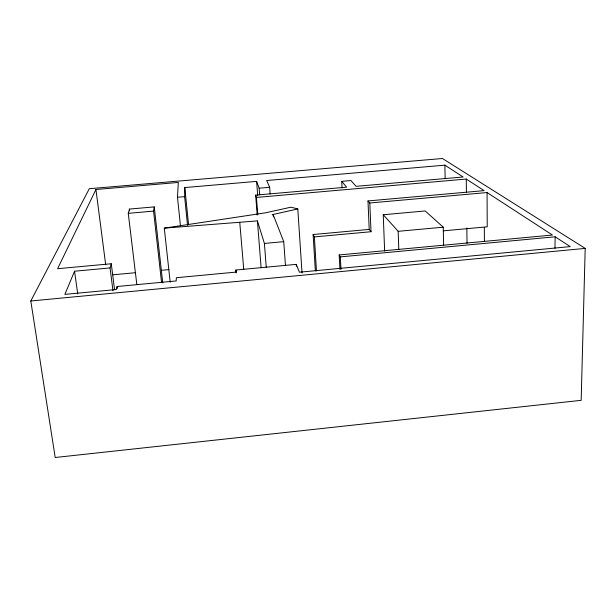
<?xml version="1.0" encoding="UTF-8"?>
<svg xmlns="http://www.w3.org/2000/svg" width="616" height="616" viewBox="0 0 616 616"><rect width="100%" height="100%" fill="white"/><g stroke="black" fill="none" stroke-linecap="round" stroke-linejoin="round"><path stroke-width="0.92" d="M554.962 248.263L555.155 236.798L340.317 256.887L339.177 254.947L552.452 235.035L487.063 192.554L369.8 202.987L367.983 200.939L484.099 190.637L466.273 179.056L256.433 197.428L255.64 195.118L346.631 187.172L341.749 181.343L350.928 180.542L356.102 186.34L463.109 176.992L444.898 165.165L266.72 180.511L269.639 187.287L270.131 193.948M187.541 225.294L184.631 196.65L184.8 187.564L256.603 181.381L259.151 188.203L259.667 194.864M585.2 248.402L581.165 400.331L55.201 457.495L30.8 300.985L89.305 188.704L442.442 158.505L585.2 248.402L30.8 300.985M180.465 225.926L177.485 197.266L178.301 182.451L95.934 189.505L57.588 268.707L111.265 263.756L114.538 289.381M161.531 282.228L153.561 211.103L154.254 206.899L129.452 209.07L128.259 213.329L136.829 284.554M555.155 236.798L570.254 246.608L299.438 272.21L296.257 264.364L235.905 270.024L236.267 272.079L176.345 277.716L176.207 280.942L117.094 286.517L116.347 289.52L64.88 294.386L74.551 271.217L110.048 267.929L111.265 263.756M302.025 272.973L297.805 208.94L272.156 214.668L273.288 214.976L283.753 241.665L285.447 265.442M170.201 282.297L164.28 228.136L265.442 212.836L290.952 207.192L297.805 208.94M112.782 274.821L135.659 272.688M161.384 270.293L169.015 269.577M371.025 231.724L369.207 229.406L313.12 234.527L314.383 236.906L371.025 231.724L369.8 202.987M164.28 228.136L257.411 220.898L264.403 243.435L283.753 241.665M443.258 227.181L425.179 210.957L383.244 214.738L398.182 231.316L443.258 227.181L443.612 245.407M443.304 230.854L487.233 226.811L487.063 192.554M128.259 213.329L153.561 211.103M259.151 188.203L269.639 187.287M177.485 197.266L184.631 196.65M74.551 271.217L77.739 293.978M95.934 189.505L105.706 264.865M110.048 267.929L112.99 290.837M117.094 286.517L117.333 288.419M129.452 209.07L129.676 210.972M154.254 206.899L162.739 282.898M184.8 187.564L188.573 224.794M235.905 270.024L236.151 272.88M239.77 222.484L243.751 269.438M256.433 197.428L257.781 214.553M255.64 195.118L257.219 215.092M257.411 220.898L261.115 267.806M264.403 243.435L266.251 267.244M256.603 181.381L257.719 195.642M273.288 214.976L273.427 216.886M296.257 264.364L296.388 266.274M314.383 236.906L316.462 270.994M313.12 234.527L315.361 270.932M340.317 256.887L340.979 269.361M339.177 254.947L339.947 269.354M341.749 181.343L342.088 188.049M367.983 200.939L369.207 229.406M383.244 214.738L384.638 251.12M398.182 231.316L398.798 249.588M444.898 165.165L445.145 178.617M466.273 179.056L466.435 192.485M466.851 227.982L467.028 243.335M484.322 227.404L484.415 241.541"/></g></svg>
